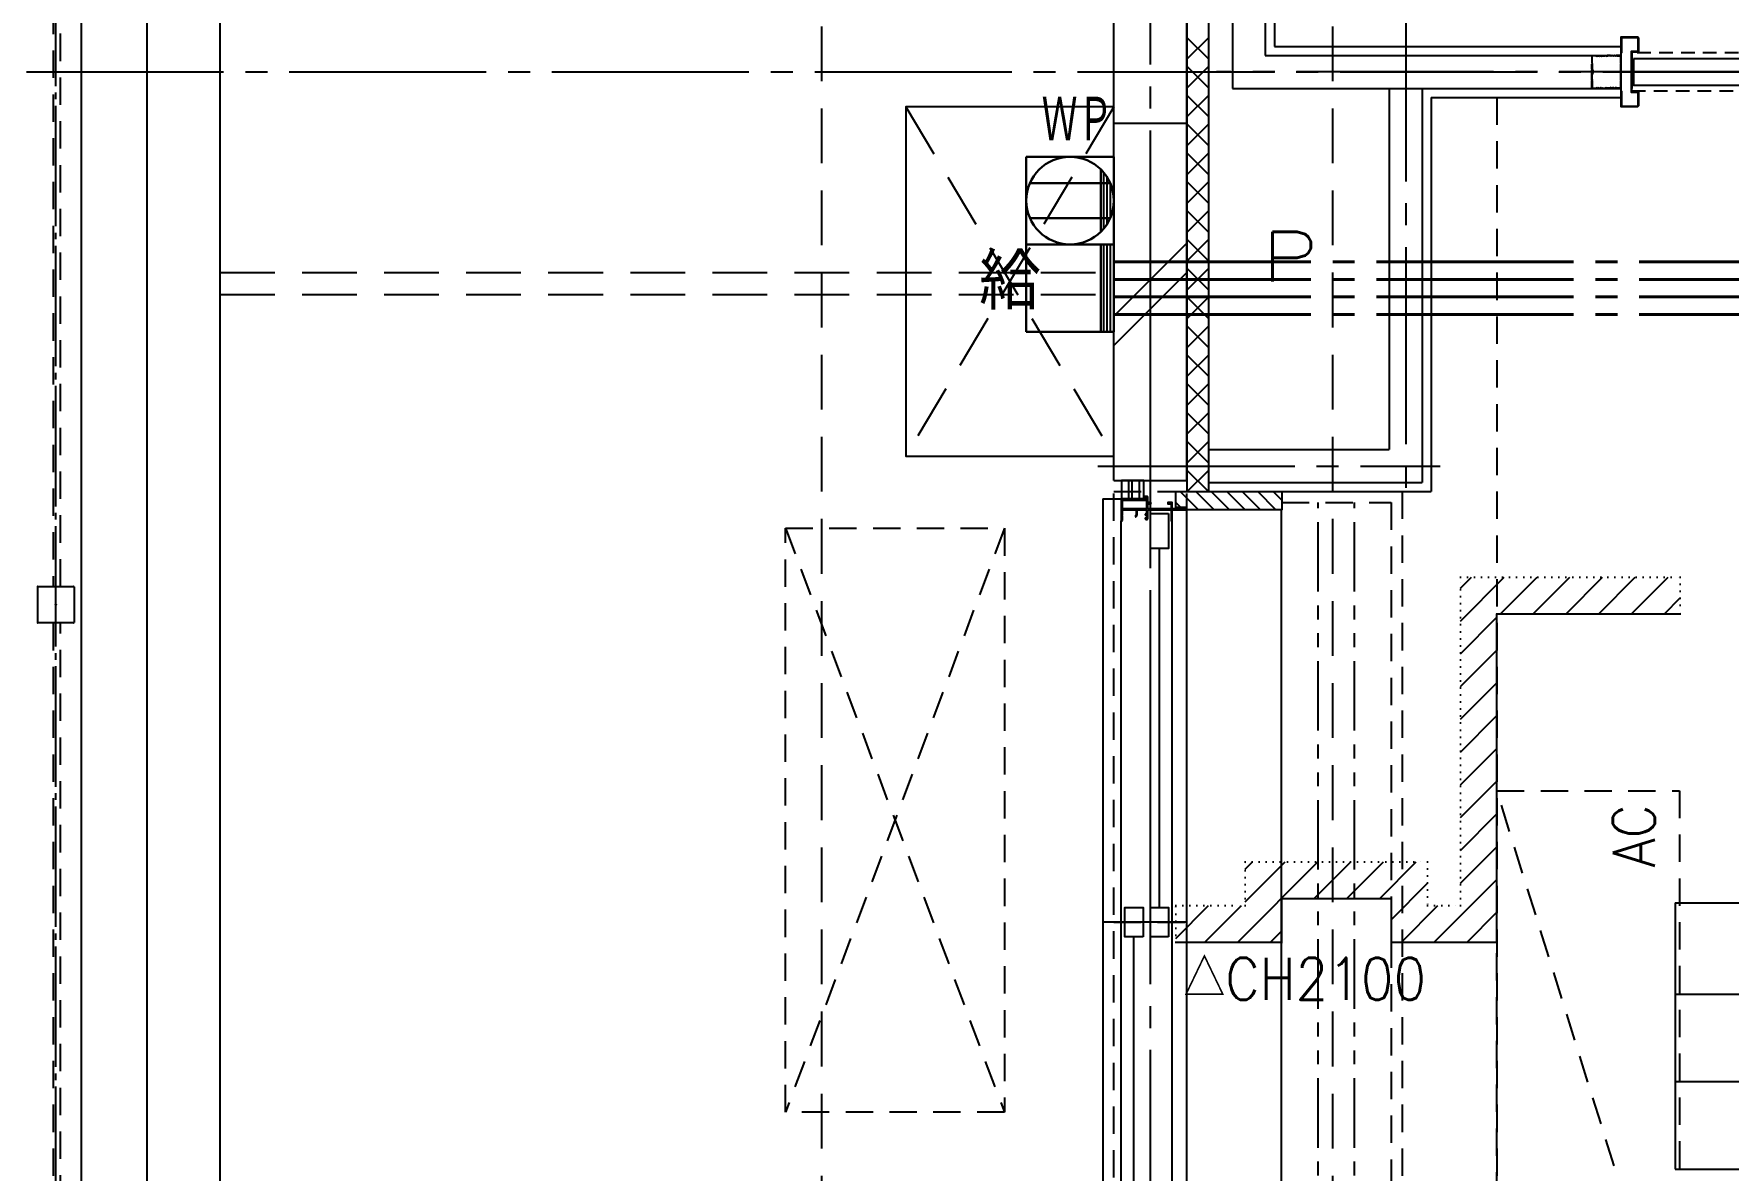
# Model space of a CAD drawing. Header units: millimetres. Extents: x 8300 to 98248, y -10383 to 40000.
# Drawn here: x 21070 to 23392, y 16375 to 17932 of the extents above; entities that cross this region are included whole.
import ezdxf
from ezdxf.enums import TextEntityAlignment as Align

# ---------------------------------------------------------------- set-up
doc = ezdxf.new("R2010")
doc.units = ezdxf.units.MM
doc.header["$LTSCALE"] = 300
for name, pattern in [('CADEWA_LINE5', [1.2, 0.9, -0.1, 0.1, -0.1]), ('CADEWA_LINE6', [2.1, 1.8, -0.1, 0.1, -0.1]), ('DASH-N', [0.375, 0.25, -0.125]), ('DASH-S', [0.2, 0.125, -0.075]), ('DOT2', [3.175, 0, -3.175]), ('JIS_08_11', [12.8, 11, -0.6, 0.6, -0.6]), ('PHANTOMX2', [127, 63.5, -12.7, 12.7, -12.7, 12.7, -12.7])]:
    doc.linetypes.add(name, pattern=pattern)
for name, color, linetype in [('526EH_Kabe(7)', 7, 'CONTINUOUS'), ('E配T_その他－１', 7, 'CONTINUOUS'), ('K建0_壁', 7, 'CONTINUOUS'), ('通り芯', 7, 'CONTINUOUS')]:
    doc.layers.add(name, color=color, linetype=linetype)
doc.styles.add('MS Gothic2', font='msgothic.ttc', dxfattribs={"width": 0.6})
doc.styles.add('txt2', font='txt.shx', dxfattribs={"width": 1.197332, "bigfont": 'extfont2'})

# ---------------------------------------------------------------- blocks, each defined once
blk = doc.blocks.new('ZGroup196', base_point=(22490, 17643.8))
at = {"layer": '526EH_Kabe(7)', "color": 6, "linetype": 'Continuous', "lineweight": 30}
for p, q in [((22430, 17523.8), (22430, 17763.7)), ((22430, 17763.7), (22550, 17763.7)), ((22550, 17763.7), (22550, 17523.8)), ((22550, 17523.8), (22430, 17523.8))]:
    blk.add_line(p, q, dxfattribs=at)
blk = doc.blocks.new('ZGroup197', base_point=(22490, 17583.8))
at = {"layer": '526EH_Kabe(7)', "color": 6, "linetype": 'Continuous', "lineweight": 30}
for p, q in [((22430, 17523.8), (22430, 17643.8)), ((22430, 17643.8), (22550, 17643.8)), ((22532, 17523.8), (22532, 17643.8)), ((22550, 17643.8), (22550, 17523.8)), ((22550, 17523.8), (22430, 17523.8))]:
    blk.add_line(p, q, dxfattribs=at)
at = {"layer": '526EH_Kabe(7)', "color": 6, "linetype": 'Continuous', "lineweight": -3}
for p, q in [((22536.5, 17523.8), (22536.5, 17643.8)), ((22541, 17523.8), (22541, 17643.8)), ((22545.5, 17523.8), (22545.5, 17643.8))]:
    blk.add_line(p, q, dxfattribs=at)
blk = doc.blocks.new('ZGroup198', base_point=(22490, 17703.7))
at = {"layer": '526EH_Kabe(7)', "color": 6, "linetype": 'Continuous', "lineweight": 30}
for p, q in [((22532, 17660.9), (22532, 17746.6)), ((22435, 17727.7), (22545, 17727.7)), ((22435, 17679.8), (22545, 17679.8))]:
    blk.add_line(p, q, dxfattribs=at)
at = {"layer": '526EH_Kabe(7)', "color": 6, "linetype": 'Continuous', "lineweight": -3}
for p, q in [((22536.5, 17665.8), (22536.5, 17741.6)), ((22541, 17672.2), (22541, 17735.3)), ((22545.5, 17681), (22545.5, 17726.5))]:
    blk.add_line(p, q, dxfattribs=at)
at = {"layer": '526EH_Kabe(7)', "color": 6, "linetype": 'Continuous', "lineweight": 30}
blk.add_circle((22490, 17703.7), 60, dxfattribs=at)
blk = doc.blocks.new('ZGroup251', base_point=(25157.4, 15789.9))
at = {"layer": 'E配T_その他－１', "color": 1, "linetype": 'CADEWA_LINE5', "lineweight": 40}
blk.add_line((22550, 17571.8), (25537.2, 17571.8), dxfattribs=at)
blk = doc.blocks.new('ZGroup253', base_point=(25617.7, 15705.3))
at = {"layer": 'E配T_その他－１', "color": 1, "linetype": 'CADEWA_LINE5', "lineweight": 40}
blk.add_line((22550, 17547.8), (25501.9, 17547.8), dxfattribs=at)
blk = doc.blocks.new('ZGroup301', base_point=(23619.2, 16559.1))
at = {"layer": 'K建0_壁', "color": 250, "linetype": 'Continuous', "lineweight": -3}
for p, q in [((23319.2, 16741.6), (23919.2, 16741.6)), ((23319.2, 16741.6), (23319.2, 16496.6)), ((23919.2, 16741.6), (23919.2, 16496.6)), ((23319.2, 16616.6), (23919.2, 16616.6)), ((23619.2, 16496.6), (23619.2, 16616.6)), ((23319.2, 16496.6), (23919.2, 16496.6)), ((23319.2, 16496.6), (23319.2, 16376.6)), ((23919.2, 16496.6), (23919.2, 16376.6)), ((23319.2, 16376.6), (23919.2, 16376.6))]:
    blk.add_line(p, q, dxfattribs=at)
at = {"layer": 'K建0_壁', "color": 250, "lineweight": -3, "style": 'txt2'}
for s, height, width, p in [('洋室（2）', 67.93, 0.902886, (23619.2, 16679.1)), ('±0', 57.6, 1.034314, (23469.2, 16556.6)), ('2550', 57.6, 0.916667, (23769.2, 16557.9)), ('6.0J', 57.6, 0.911765, (23619.2, 16436.6))]:
    blk.add_text(s, height=height, dxfattribs=dict(at, width=width)).set_placement(p, align=Align.MIDDLE_CENTER)
blk = doc.blocks.new('ZGroup313', base_point=(22980.6, 16885.1))
at = {"layer": 'K建0_壁', "color": 250, "linetype": 'Continuous', "lineweight": -3}
for p, q in [((23025, 17127.7), (23085, 17187.7)), ((23025, 17172.6), (23040.1, 17187.7)), ((23079.9, 17137.7), (23129.9, 17187.7)), ((23124.8, 17137.7), (23174.8, 17187.7)), ((23169.7, 17137.7), (23219.7, 17187.7)), ((23214.6, 17137.7), (23264.6, 17187.7)), ((23259.5, 17137.7), (23309.5, 17187.7)), ((23304.4, 17137.7), (23326.1, 17159.5)), ((23025, 17082.8), (23075, 17132.8)), ((23025, 17037.9), (23075, 17087.9)), ((23025, 16993), (23075, 17043)), ((23025, 16948.1), (23075, 16998.1)), ((23025, 16903.2), (23075, 16953.2)), ((23025, 16858.3), (23075, 16908.3)), ((23025, 16813.4), (23075, 16863.4)), ((23025, 16768.5), (23075, 16818.5)), ((22719.7, 16687.7), (22829.7, 16797.7)), ((22730, 16742.9), (22784.8, 16797.7)), ((22730, 16787.8), (22739.9, 16797.7)), ((22824.6, 16747.7), (22874.6, 16797.7)), ((22869.5, 16747.7), (22919.5, 16797.7)), ((22914.4, 16747.7), (22964.4, 16797.7)), ((22930, 16718.4), (22980, 16768.4)), ((22989.1, 16687.7), (23075, 16773.6)), ((22635, 16692.8), (22679.9, 16737.7)), ((22674.8, 16687.7), (22724.8, 16737.7)), ((22944.2, 16687.7), (22994.2, 16737.7)), ((23034, 16687.7), (23075, 16728.7)), ((22764.6, 16687.7), (22780, 16703.1))]:
    blk.add_line(p, q, dxfattribs=at)
at = {"layer": 'K建0_壁', "color": 250, "linetype": 'DOT2', "lineweight": -3, "ltscale": 0.01}
blk.add_lwpolyline([(23025, 17187.7), (23326.1, 17187.7), (23326.1, 17137.7), (23075, 17137.7), (23075, 16687.7), (22930, 16687.7), (22930, 16747.7), (22780, 16747.7), (22780, 16687.7), (22635, 16687.7), (22635, 16737.7), (22730, 16737.7), (22730, 16797.7), (22980, 16797.7), (22980, 16737.7), (23025, 16737.7)], close=True, dxfattribs=at)
at = {"layer": 'K建0_壁', "color": 250, "linetype": 'Continuous', "lineweight": -3}
blk.add_lwpolyline([(22635, 16687.7), (22780, 16687.7), (22780, 16747.7), (22930, 16747.7), (22930, 16687.7), (23075, 16687.7), (23075, 17137.7), (23326.1, 17137.7)], dxfattribs=at)
at = {"layer": 'K建0_壁', "color": 250, "lineweight": -3, "style": 'txt2', "width": 0.906106}
blk.add_text('△CH2100', height=57.6, dxfattribs=at).set_placement((22645.4, 16591.5), align=Align.BOTTOM_LEFT)
blk = doc.blocks.new('ZGroup326', base_point=(25873.5, 19761.4))
at = {"layer": 'E配T_その他－１', "color": 1, "linetype": 'CADEWA_LINE5', "lineweight": 40}
blk.add_line((22550, 17619.8), (25487.2, 17619.8), dxfattribs=at)
blk = doc.blocks.new('ZGroup338', base_point=(24587.5, 18305.4))
at = {"layer": 'E配T_その他－１', "color": 1, "linetype": 'CADEWA_LINE5', "lineweight": 40}
blk.add_line((22550, 17595.8), (25520.9, 17595.8), dxfattribs=at)

msp = doc.modelspace()

# ---------------------------------------------------------------- linework, layer by layer
at = {"layer": 'K建0_壁', "color": 250, "linetype": 'JIS_08_11', "lineweight": -3, "ltscale": 0.05}
msp.add_line((21100, 11716.7), (21100, 25327.2), dxfattribs=at)
at = {"layer": 'K建0_壁', "color": 250, "linetype": 'Continuous', "lineweight": -3, "ltscale": 50}
msp.add_line((21135, 25028.7), (21135, 12009.7), dxfattribs=at)
at = {"layer": 'K建0_壁', "color": 250, "linetype": 'Continuous', "lineweight": -3}
for p, q in [((21225, 25028.7), (21225, 12009.7)), ((21325, 25028.7), (21325, 12009.7)), ((22712.5, 18125), (22712.5, 17857.5)), ((22757.5, 18130), (22757.5, 17902.5)), ((22770, 18125), (22770, 17915)), ((22550, 17320), (22550, 18110)), ((22650, 17320), (22650, 18110)), ((22680, 17927.3), (22650, 17897.3)), ((22650, 17927.3), (22680, 17897.3)), ((23245, 17927.5), (23245, 17845)), ((22757.5, 17902.5), (22972.5, 17902.5)), ((22770, 17915), (22985, 17915)), ((22972.5, 17902.5), (23245, 17902.5)), ((22985, 17915), (23245, 17915)), ((23205, 17901.5), (23205, 17891.8)), ((23205.5, 17891.8), (23205.5, 17901.5)), ((23206, 17902.5), (23211, 17902.5)), ((23210.9, 17902.1), (23206, 17902.1)), ((23210.9, 17902.1), (23212.5, 17901.4)), ((23211, 17902.5), (23212.5, 17901.9)), ((23212.5, 17901.9), (23214, 17902.5)), ((23212.5, 17901.4), (23214, 17902)), ((23214, 17902.5), (23215.5, 17901.9)), ((23214, 17902), (23215.5, 17901.4)), ((23215.5, 17901.9), (23217, 17902.5)), ((23215.5, 17901.4), (23217, 17902)), ((23217, 17902.5), (23218.5, 17901.9)), ((23218.5, 17901.9), (23220, 17902.5)), ((23220, 17902.5), (23223.5, 17902.5)), ((23220.1, 17902.1), (23223.4, 17902.1)), ((23225, 17901.4), (23223.4, 17902.1)), ((23223.5, 17902.5), (23225, 17901.9)), ((23226.5, 17902.5), (23225, 17901.9)), ((23225, 17901.4), (23226.6, 17902.1)), ((23230, 17902.5), (23226.5, 17902.5)), ((23229.9, 17902.1), (23226.6, 17902.1)), ((23231.5, 17901.4), (23229.9, 17902.1)), ((23231.5, 17901.9), (23230, 17902.5)), ((23233, 17902.5), (23231.5, 17901.9)), ((23233, 17902), (23231.5, 17901.4)), ((23234.5, 17901.9), (23233, 17902.5)), ((23234.5, 17901.4), (23233, 17902)), ((23236, 17902.5), (23234.5, 17901.9)), ((23236, 17902), (23234.5, 17901.4)), ((23237.5, 17901.9), (23236, 17902.5)), ((23237.5, 17901.4), (23236, 17902)), ((23239, 17902.5), (23237.5, 17901.9)), ((23239.1, 17902.1), (23237.5, 17901.4)), ((23244, 17902.5), (23239, 17902.5)), ((23239.1, 17902.1), (23244, 17902.1)), ((23244.6, 17891.8), (23244.6, 17901.5)), ((23245, 17922.5), (23245, 17837.5)), ((23245, 17891.8), (23245, 17901.5)), ((22680, 17887.8), (22650, 17857.8)), ((22650, 17887.8), (22680, 17857.8)), ((23205, 17891.8), (23205.7, 17891.3)), ((23205.7, 17891.3), (23205, 17890.8)), ((23205, 17883.7), (23205, 17890.8)), ((23205, 17869.2), (23205, 17882.3)), ((23205.5, 17891.8), (23206.2, 17891.3)), ((23205.5, 17890.8), (23206.2, 17891.3)), ((23205.5, 17890.8), (23205.5, 17883.7)), ((23205.5, 17869.2), (23205.5, 17882.3)), ((23205.9, 17877.8), (23205.9, 17882.3)), ((23206.4, 17877.8), (23206.4, 17882.3)), ((23206.8, 17877.8), (23206.8, 17882.3)), ((23244.6, 17891.8), (23243.8, 17891.3)), ((23244.6, 17890.8), (23243.8, 17891.3)), ((23245, 17891.8), (23244.3, 17891.3)), ((23244.3, 17891.3), (23245, 17890.8)), ((23244.6, 17890.8), (23244.6, 17869.2)), ((23245, 17869.2), (23245, 17890.8)), ((22712.5, 17857.5), (23245, 17857.5)), ((22712.5, 17857.5), (22972.5, 17857.5)), ((22927.5, 17857.5), (22927.5, 17362.5)), ((22972.5, 17857.5), (22972.5, 17317.5)), ((23205.7, 17868.7), (23205, 17869.2)), ((23205, 17868.2), (23205.7, 17868.7)), ((23205, 17858.5), (23205, 17868.2)), ((23205.5, 17869.2), (23206.2, 17868.7)), ((23205.5, 17868.2), (23206.2, 17868.7)), ((23205.5, 17868.2), (23205.5, 17858.5)), ((23205.9, 17877.8), (23206.4, 17877.8)), ((23206, 17858), (23211, 17858)), ((23206, 17857.5), (23211, 17857.5)), ((23210.8, 17857.9), (23212.5, 17858.6)), ((23211, 17857.5), (23212.5, 17858.1)), ((23212.5, 17858.6), (23214, 17858)), ((23212.5, 17858.1), (23214, 17857.5)), ((23214, 17858), (23215.5, 17858.6)), ((23214, 17857.5), (23215.5, 17858.1)), ((23215.5, 17858.6), (23217, 17858)), ((23215.5, 17858.1), (23217, 17857.5)), ((23217, 17858), (23218.5, 17858.6)), ((23217, 17857.5), (23218.5, 17858.1)), ((23218.5, 17858.6), (23220.1, 17858)), ((23218.5, 17858.1), (23220, 17857.5)), ((23220, 17857.5), (23223.5, 17857.5)), ((23220.1, 17858), (23223.4, 17858)), ((23223.4, 17858), (23224.8, 17858.5)), ((23223.5, 17857.5), (23225, 17858.1)), ((23226.5, 17857.5), (23225, 17858.1)), ((23226.6, 17858), (23225.2, 17858.5)), ((23230, 17857.5), (23226.5, 17857.5)), ((23229.9, 17858), (23226.6, 17858)), ((23231.5, 17858.6), (23229.9, 17858)), ((23231.5, 17858.1), (23230, 17857.5)), ((23233, 17858), (23231.5, 17858.6)), ((23233, 17857.5), (23231.5, 17858.1)), ((23234.5, 17858.6), (23233, 17858)), ((23234.5, 17858.1), (23233, 17857.5)), ((23236, 17858), (23234.5, 17858.6)), ((23236, 17857.5), (23234.5, 17858.1)), ((23237.5, 17858.6), (23236, 17858)), ((23237.5, 17858.1), (23236, 17857.5)), ((23239.2, 17857.9), (23237.5, 17858.6)), ((23239, 17857.5), (23237.5, 17858.1)), ((23244, 17858), (23239, 17858)), ((23244, 17857.5), (23239, 17857.5)), ((23244.6, 17869.2), (23243.8, 17868.7)), ((23244.6, 17868.2), (23243.8, 17868.7)), ((23244.3, 17868.7), (23245, 17869.2)), ((23245, 17868.2), (23244.3, 17868.7)), ((23244.6, 17868.2), (23244.6, 17858.5)), ((23245, 17858.5), (23245, 17868.2)), ((22680, 17848.3), (22650, 17818.3)), ((22650, 17848.3), (22680, 17818.3)), ((22985, 17845), (23245, 17845)), ((22985, 17845), (22985, 17305)), ((22550, 17810), (22650, 17810)), ((22680, 17808.7), (22650, 17778.7)), ((22650, 17808.7), (22680, 17778.7)), ((22680, 17769.2), (22650, 17739.2)), ((22650, 17769.2), (22680, 17739.2)), ((22680, 17729.7), (22650, 17699.7)), ((22650, 17729.7), (22680, 17699.7)), ((22680, 17690.2), (22650, 17660.2)), ((22650, 17690.2), (22680, 17660.2)), ((22680, 17650.7), (22650, 17620.7)), ((22650, 17650.7), (22680, 17620.7)), ((22550, 17545.4), (22650, 17645.4)), ((22550, 17505.4), (22650, 17605.4)), ((22680, 17611.2), (22650, 17581.2)), ((22650, 17611.2), (22680, 17581.2)), ((22680, 17571.7), (22650, 17541.7)), ((22650, 17571.7), (22680, 17541.7)), ((22680, 17532.2), (22650, 17502.2)), ((22650, 17532.2), (22680, 17502.2)), ((22680, 17492.6), (22650, 17462.6)), ((22650, 17492.6), (22680, 17462.6)), ((22680, 17453.1), (22650, 17423.1)), ((22650, 17453.1), (22680, 17423.1)), ((22680, 17413.6), (22650, 17383.6)), ((22650, 17413.6), (22680, 17383.6)), ((22650, 17375), (22650, 17310)), ((22680, 17374.1), (22650, 17344.1)), ((22650, 17374.1), (22680, 17344.1)), ((22680, 17362.5), (22927.5, 17362.5)), ((22650, 17334.6), (22679.6, 17305)), ((22680, 17334.6), (22650.4, 17305)), ((22550, 17320), (22650, 17320)), ((22560.5, 17320), (22560.5, 17295)), ((22570.5, 17295), (22570.5, 17320)), ((22575, 17295), (22575, 17320)), ((22585, 17295), (22585, 17320)), ((22595.5, 17298.5), (22592.6, 17298.5)), ((22666.1, 17280), (22641.1, 17305)), ((22687.3, 17280), (22662.3, 17305)), ((22680, 17317.5), (22972.5, 17317.5)), ((22708.5, 17280), (22683.5, 17305)), ((22729.8, 17280), (22704.8, 17305)), ((22751, 17280), (22726, 17305)), ((22772.2, 17280), (22747.2, 17305)), ((22780, 17293.4), (22768.4, 17305)), ((22780, 17305), (22985, 17305)), ((22535, 17295), (22535, 16135)), ((22535, 17295), (22560.3, 17295)), ((22560, 17294.7), (22560, 17265.3)), ((22594.7, 17295), (22560.3, 17295)), ((22561.7, 17282.1), (22561.7, 17292.8)), ((22562.2, 17293.3), (22594.4, 17293.3)), ((22594.4, 17281.6), (22562.2, 17281.6)), ((22592.6, 17297.3), (22594.7, 17297.3)), ((22594.9, 17292.8), (22594.9, 17282.1)), ((22595, 17297), (22595, 17295.3)), ((22596.5, 17282.1), (22596.5, 17288)), ((22596.8, 17288.3), (22600.5, 17288.3)), ((22627.9, 17281.6), (22597, 17281.6)), ((22601, 17288.8), (22601, 17289.5)), ((22624, 17289.5), (22624, 17288.8)), ((22624.5, 17288.3), (22628.1, 17288.3)), ((22628.4, 17288), (22628.4, 17282.1)), ((22630, 17281.2), (22630, 17289.7)), ((22641.9, 17283), (22635, 17289.9)), ((22650, 16150), (22650, 17280)), ((22779.8, 16150), (22779.8, 17280)), ((22560, 16165), (22560, 17265)), ((22560.3, 17265), (22561.4, 17265)), ((22580.1, 17270.6), (22581.9, 17272.4)), ((22593, 17274), (22593, 17273.2)), ((22593, 17268.8), (22593, 17268)), ((22593.5, 17272.7), (22593.6, 17272.7)), ((22593.6, 17269.3), (22593.5, 17269.3)), ((22593.9, 17273), (22593.9, 17273.7)), ((22593.9, 17268.3), (22593.9, 17269)), ((22594, 17267), (22595.9, 17267)), ((22594.2, 17274), (22595, 17274)), ((22595, 17268), (22594.2, 17268)), ((22595.3, 17273.7), (22595.3, 17268.3)), ((22628.7, 17265), (22629.7, 17265)), ((22630, 16165), (22630, 17265)), ((22612.5, 16735), (22612.5, 17227)), ((21075, 17174.5), (21075, 17125.5)), ((21075.5, 17175), (21124.5, 17175)), ((21125, 17174.5), (21125, 17125.5)), ((21124.5, 17125), (21075.5, 17125)), ((22650, 16715), (22535, 16715)), ((22577.5, 16203), (22577.5, 16695))]:
    msp.add_line(p, q, dxfattribs=at)
at = {"layer": 'K建0_壁', "color": 250, "linetype": 'DASH-N', "lineweight": -3}
for p, q in [((22150, 15505), (22150, 21295)), ((22850, 15505), (22850, 21295)), ((22550, 17832.4), (22265, 17353.4)), ((22265, 17832.4), (22550, 17353.4)), ((21325, 17605), (22550, 17605)), ((21325, 17605), (22550, 17605)), ((21325, 17575), (22550, 17575)), ((21325, 17575), (22550, 17575))]:
    msp.add_line(p, q, dxfattribs=at)
at = {"layer": 'K建0_壁', "color": 250, "linetype": 'DASH-S', "lineweight": -3}
for p, q in [((21096.4, 18089.3), (21096.4, 17175)), ((21106.4, 17175), (21106.4, 18089.3)), ((23075, 17845), (23075, 15835)), ((22550, 17305), (22650, 17305)), ((22550, 16125), (22550, 17305)), ((22650, 16125), (22650, 17305)), ((22100, 17254.7), (22400, 16454.7)), ((22400, 17254.7), (22100, 16454.7)), ((21096.4, 17125), (21096.4, 16210.7)), ((21106.4, 16210.7), (21106.4, 17125)), ((23325, 16095), (23075, 16895)), ((22550, 16715), (22650, 16715))]:
    msp.add_line(p, q, dxfattribs=at)
at = {"layer": 'K建0_壁', "color": 250, "linetype": 'CADEWA_LINE5', "lineweight": -3}
for p, q in [((22950, 18000), (22950, 17291.7)), ((19980, 17880), (26653.1, 17880)), ((23430.4, 17880), (22690.5, 17880)), ((22527.9, 17340), (22997.3, 17340))]:
    msp.add_line(p, q, dxfattribs=at)
at = {"layer": 'K建0_壁', "color": 250, "linetype": 'PHANTOMX2', "lineweight": -3, "ltscale": 0.005}
for p, q in [((22830, 16025), (22830, 17290)), ((22880, 16025), (22880, 17290))]:
    msp.add_line(p, q, dxfattribs=at)
at = {"layer": 'K建0_壁', "color": 250, "linetype": 'Continuous', "lineweight": -3}
for points in [[(22680, 18125), (22650, 18125), (22650, 17305), (22680, 17305)], [(23260, 17907.5), (23269.5, 17907.5), (23269.5, 17926), (23268, 17927.5), (23245, 17927.5), (23245, 17915.5), (23245, 17902.5), (23245, 17857.5), (23245, 17844.5), (23245, 17832.5), (23268, 17832.5), (23269.5, 17834), (23269.5, 17852.5), (23260, 17852.5)], [(23262, 17898), (23262, 17862), (24066, 17862), (24066, 17898)], [(22550, 17832.4), (22265, 17832.4), (22265, 17353.4), (22550, 17353.4)], [(22780, 17305), (22780, 17280), (22650, 17280), (22650, 17283), (22635, 17283), (22635, 17305), (22755, 17305), (22770, 17305)], [(22625, 17275), (22625, 17227), (22600, 17227), (22600, 17275)], [(22590, 16695), (22565, 16695), (22565, 16735), (22590, 16735)], [(22625, 16695), (22600, 16695), (22600, 16735), (22625, 16735)]]:
    msp.add_lwpolyline(points, close=True, dxfattribs=at)
for points in [[(23245, 17853.7), (23245.8, 17853.7), (23245.8, 17833.3), (23267.7, 17833.3), (23268.7, 17834.3), (23268.7, 17851.7), (23259.2, 17851.7), (23259.2, 17908.3), (23268.7, 17908.3), (23268.7, 17925.7), (23267.7, 17926.7), (23245.8, 17926.7), (23245.8, 17906.3), (23245, 17906.3)], [(23217, 17902), (23218.5, 17901.4), (23220.1, 17902.1)], [(22560.5, 17295), (22591, 17295), (22591, 17320), (22560.5, 17320)], [(22600.5, 17290), (22596.5, 17290), (22596.5, 17297.5)], [(22561.7, 17265.3), (22561.7, 17271.3), (22561.1, 17271.3), (22561.1, 17272.7), (22561.7, 17273.2), (22561.7, 17280), (22580.4, 17280), (22580.4, 17273.2), (22579.5, 17272.3), (22579.5, 17270.9)], [(22582, 17272.7), (22582, 17280), (22594.7, 17280), (22594.7, 17275), (22594, 17275)], [(22596.4, 17267.5), (22596.4, 17280), (22628.4, 17280), (22628.4, 17265.3)], [(22629.7, 17290), (22627.2, 17290), (22627, 17289.8), (22626.8, 17290), (22624.5, 17290)], [(22650, 17280.3), (22650, 17283), (22648.8, 17283), (22648.8, 17281.2), (22630, 17281.2)], [(22630, 17265.3), (22630, 17280), (22649.7, 17280)]]:
    msp.add_lwpolyline(points, dxfattribs=at)
at = {"layer": 'K建0_壁', "color": 250, "linetype": 'DASH-S', "lineweight": -3, "ltscale": 0.5}
msp.add_lwpolyline([(26646, 17735.5), (26646, 17906), (23260, 17906), (23260, 17854), (25876, 17854), (25876, 17735.5), (25928, 17735.5), (25928, 17854), (26594, 17854), (26594, 17735.5)], close=True, dxfattribs=at)
at = {"layer": 'K建0_壁', "color": 250, "linetype": 'DASH-S', "lineweight": -3}
for points in [[(22780, 17305), (22945, 17305), (22945, 16010), (22770, 16010)], [(22780, 17290), (22930, 17290), (22930, 16025), (22770, 16025)]]:
    msp.add_lwpolyline(points, dxfattribs=at)
for points in [[(22100, 17254.7), (22400, 17254.7), (22400, 16454.7), (22100, 16454.7)], [(23325, 16095), (23075, 16095), (23075, 16895), (23325, 16895)]]:
    msp.add_lwpolyline(points, close=True, dxfattribs=at)
at = {"layer": 'K建0_壁', "color": 250, "linetype": 'Continuous', "lineweight": -3}
msp.add_circle((21100, 17150), 0.5, dxfattribs=at)
for centre, radius, start, end in [((23206, 17901.5), 1, 90, 180), ((23206, 17901.5), 0.55, 90, 180), ((23244, 17901.5), 1, 360, 90), ((23244, 17901.5), 0.55, 360, 90), ((23205.8, 17883.7), 0.75, 180, 270), ((23205.7, 17882.3), 0.675, 0, 180), ((23205.8, 17883.7), 0.3, 180, 270), ((23205.7, 17882.3), 0.225, 0, 180), ((23205.7, 17882.3), 1.12, 0, 88.6213), ((23206, 17858.5), 1, 180, 270), ((23206.1, 17877.8), 0.675, 180, 0), ((23206, 17858.5), 0.55, 180, 270), ((23244, 17858.5), 0.55, 270, 360), ((23244, 17858.5), 1, 270, 360), ((22592.6, 17297.9), 0.6, 90, 270), ((22595.5, 17297.5), 1, 0, 90), ((22560.3, 17294.7), 0.3, 90, 180), ((22562.2, 17292.8), 0.5, 90, 180), ((22562.2, 17282.1), 0.5, 180, 270), ((22594, 17274), 1, 90, 180), ((22594.4, 17292.8), 0.5, 0, 90), ((22594.4, 17282.1), 0.5, 270, 0), ((22594.7, 17297), 0.3, 0, 90), ((22594.7, 17295.3), 0.3, 270, 360), ((22596.8, 17288), 0.3, 90, 180), ((22597, 17282.1), 0.5, 180, 270), ((22600.5, 17289.5), 0.5, 0, 90), ((22600.5, 17288.8), 0.5, 270, 0), ((22624.5, 17289.5), 0.5, 90, 180), ((22624.5, 17288.8), 0.5, 180, 270), ((22627.9, 17282.1), 0.5, 270, 0), ((22628.1, 17288), 0.3, 0, 90), ((22629.7, 17289.7), 0.3, 360, 90), ((22649.7, 17280.3), 0.3, 270, 360), ((22560.3, 17265.3), 0.3, 180, 270), ((22561.4, 17265.3), 0.3, 270, 360), ((22579.9, 17270.9), 0.354, 180, 315), ((22581.5, 17272.7), 0.5, 315, 0), ((22593.5, 17273.2), 0.5, 180, 270), ((22593.5, 17268.8), 0.5, 90, 180), ((22594, 17268), 1, 180, 270), ((22593.6, 17273), 0.3, 270, 0), ((22593.6, 17269), 0.3, 0, 90), ((22594.2, 17273.7), 0.3, 90, 180), ((22594.2, 17268.3), 0.3, 180, 270), ((22595, 17273.7), 0.3, 360, 90), ((22595, 17268.3), 0.3, 270, 360), ((22595.9, 17267.5), 0.5, 270, 0), ((22628.7, 17265.3), 0.3, 180, 270), ((22629.7, 17265.3), 0.3, 270, 360), ((21075.5, 17174.5), 0.5, 90, 180), ((21124.5, 17174.5), 0.5, 0, 90), ((21075.5, 17125.5), 0.5, 180, 270), ((21124.5, 17125.5), 0.5, 270, 360)]:
    msp.add_arc(centre, radius, start, end, dxfattribs=at)
at = {"layer": '通り芯', "color": 96, "linetype": 'CADEWA_LINE6', "lineweight": -3}
msp.add_line((22600, -6050), (22600, 40000), dxfattribs=at)

# ---------------------------------------------------------------- block references
at = {"layer": '526EH_Kabe(7)', "linetype": 'Continuous', "lineweight": 30}
for name, p in [('ZGroup196', (22490, 17643.8)), ('ZGroup198', (22490, 17703.7)), ('ZGroup197', (22490, 17583.8))]:
    msp.add_blockref(name, p, dxfattribs=at)
at = {"layer": 'E配T_その他－１', "linetype": 'Continuous', "lineweight": -3}
for name, p in [('ZGroup326', (25873.5, 19761.4)), ('ZGroup338', (24587.5, 18305.4)), ('ZGroup251', (25157.4, 15789.9)), ('ZGroup253', (25617.7, 15705.3))]:
    msp.add_blockref(name, p, dxfattribs=at)
at = {"layer": 'K建0_壁', "linetype": 'CADEWA_LINE6', "lineweight": 15}
for name, p in [('ZGroup313', (22980.6, 16885.1)), ('ZGroup301', (23619.2, 16559.1))]:
    msp.add_blockref(name, p, dxfattribs=at)

# ---------------------------------------------------------------- texts
at = {"layer": '526EH_Kabe(7)', "color": 220, "lineweight": -3, "style": 'MS Gothic2', "width": 0.6}
msp.add_text('ＷＰ', height=60, dxfattribs=at).set_placement((22451.1, 17816.2), align=Align.MIDDLE_LEFT)
at = {"layer": 'K建0_壁', "color": 250, "lineweight": -3, "style": 'txt2', "width": 1.288929}
msp.add_text('P', height=67.9, dxfattribs=at).set_placement((22791.7, 17626.8), align=Align.MIDDLE_CENTER)
at = {"layer": 'K建0_壁', "color": 250, "lineweight": -3, "style": 'txt2'}
msp.add_text('給', height=76.8, dxfattribs=at).set_placement((22407.5, 17592.9), align=Align.MIDDLE_CENTER)
at = {"layer": 'K建0_壁', "color": 250, "lineweight": -3, "style": 'txt2', "width": 0.9}
msp.add_text('AC', height=57.6, rotation=90, dxfattribs=at).set_placement((23262.7, 16833.3), align=Align.MIDDLE_CENTER)

doc.saveas('drawing.dxf')
